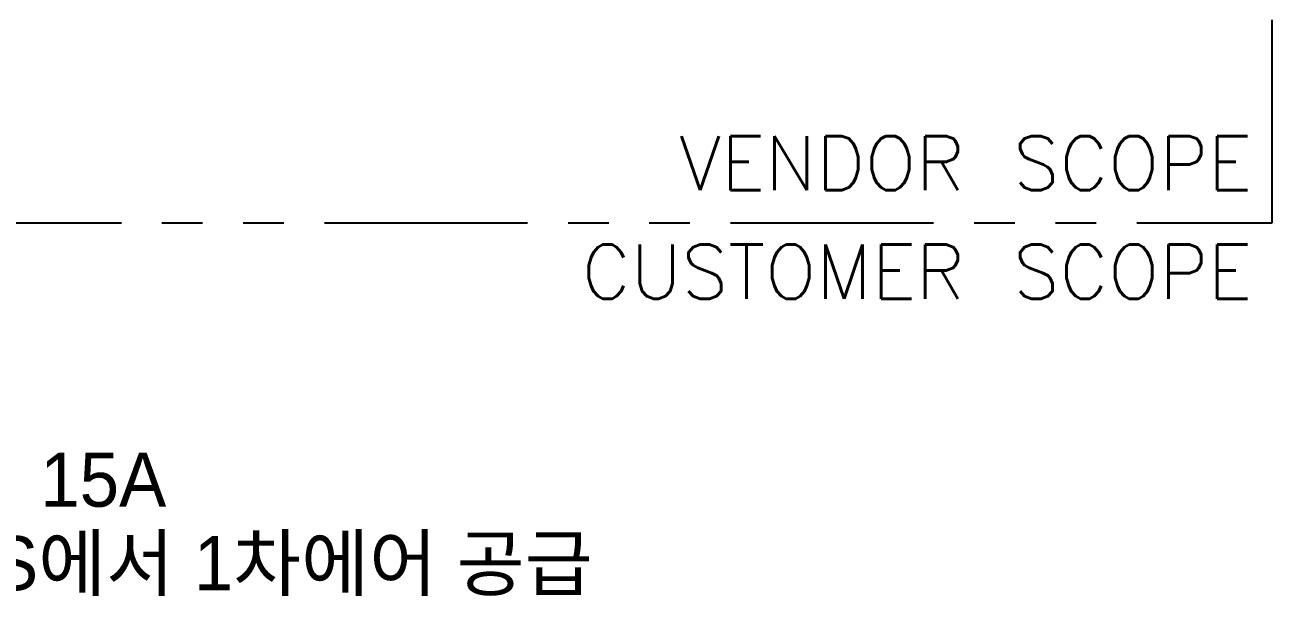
# Model space of a CAD drawing. Header units: millimetres. Extents: x 92843 to 114843, y 2721 to 9158.
# Drawn here: x 105040 to 107343, y 3469 to 4524 of the extents above; entities that cross this region are included whole.
import ezdxf
from ezdxf.enums import TextEntityAlignment as Align

# ---------------------------------------------------------------- set-up
doc = ezdxf.new("R2010")
doc.units = ezdxf.units.MM
doc.header["$LTSCALE"] = 10
doc.linetypes.add('PHANTOM', pattern=[2.5, 1.25, -0.25, 0.25, -0.25, 0.25, -0.25])
doc.layers.add('Layer2', color=7, linetype='Continuous')
doc.styles.get("Standard").update_dxf_attribs({"font": 'txt.shx'})
doc.styles.add('style1', font='')
doc.styles.get('style1').set_extended_font_data('Gulim')

msp = doc.modelspace()

# ---------------------------------------------------------------- linework, layer by layer
at = {"color": 8, "linetype": 'PHANTOM', "ltscale": 30}
msp.add_lwpolyline([(105142.7, 9158.4), (100342.7, 9158.4), (100342.7, 4158.4), (107342.7, 4158.4), (107342.7, 6958.4)], dxfattribs=at)

# ---------------------------------------------------------------- texts
at = {"color": 4, "linetype": 'Continuous', "ltscale": 2, "style": 'style1'}
for s, p in [('압축에어 15A', (104529.7, 3684.4)), ('우수AMS에서 1차에어 공급', (104529.7, 3530.2))]:
    msp.add_text(s, height=100, dxfattribs=at).set_placement(p, align=Align.MIDDLE_LEFT)
at = {"layer": 'Layer2'}
msp.add_text('VENDOR SCOPE', height=100, dxfattribs=at).set_placement((107305.8, 4218.8), align=Align.RIGHT)
at = {"layer": 'Layer2', "color": 4}
msp.add_text('CUSTOMER SCOPE', height=100, dxfattribs=at).set_placement((107305.8, 4018.3), align=Align.RIGHT)

doc.saveas('drawing.dxf')
